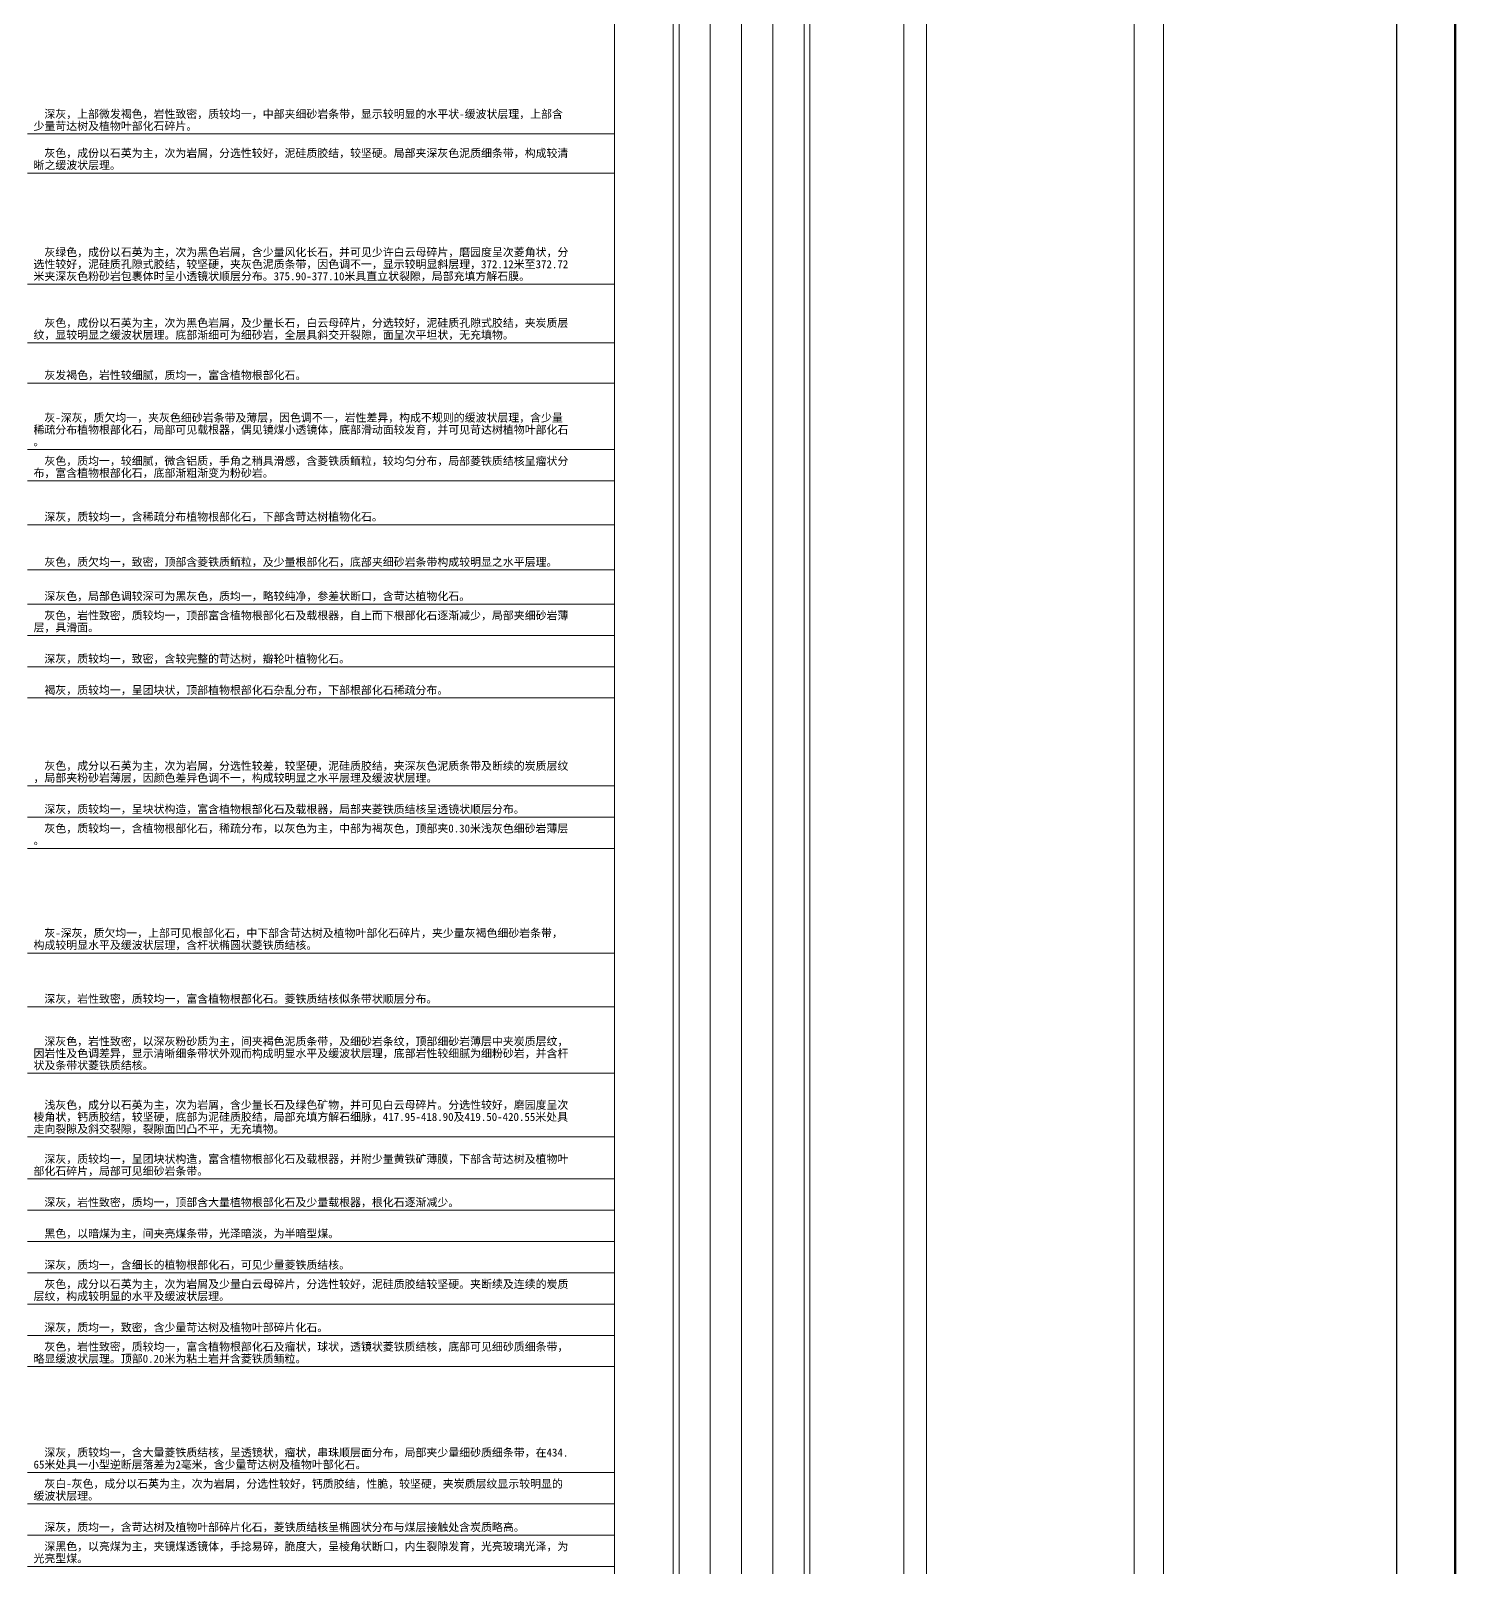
# Model space of a CAD drawing. Header units: inches. Extents: x -27 to 109, y -598 to 26.
# Drawn here: x 36 to 108.9, y -442.3 to -363.7 of the extents above; entities that cross this region are included whole.
import ezdxf

# ---------------------------------------------------------------- set-up
doc = ezdxf.new("R2010")
doc.units = ezdxf.units.IN
doc.header["$MEASUREMENT"] = 0
doc.layers.get('0').update_dxf_attribs({"lineweight": 0})
for name, color, linetype, lineweight, true_color in [('自然伽玛', 5, 'Continuous', 0, 0x0000ff), ('自然电位', 1, 'Continuous', 0, 0xff0000), ('视电阻率', 3, 'Continuous', 0, 0x00ff00)]:
    doc.layers.add(name, color=color, linetype=linetype, lineweight=lineweight, true_color=true_color)
doc.styles.add('宋体', font='')
doc.styles.get('宋体').set_extended_font_data('宋体')

msp = doc.modelspace()

# ---------------------------------------------------------------- linework, layer by layer
at = {"lineweight": 100}
msp.add_line((108.882, 26.296), (108.882, -597.842), dxfattribs=at)
at = {"lineweight": 30}
msp.add_line((105.882, 23.296), (105.882, -594.842), dxfattribs=at)
at = {"linetype": 'Continuous', "lineweight": 15}
for p, q in [((65.882, 0.896), (65.882, -567.184)), ((68.882, 0.896), (68.882, -567.184)), ((69.19, 0.896), (69.19, -567.184)), ((69.19, 0.896), (69.19, -567.184)), ((70.79, 0.896), (70.79, -567.184)), ((70.79, 0.896), (70.79, -567.184)), ((72.39, 0.896), (72.39, -567.184)), ((72.39, 0.896), (72.39, -567.184)), ((73.99, 0.896), (73.99, -567.184)), ((73.99, 0.896), (73.99, -567.184)), ((75.59, 0.896), (75.59, -567.184)), ((75.59, 0.896), (75.59, -567.184)), ((75.882, 0.896), (75.882, -567.184)), ((35.882, -369.024), (65.882, -369.024)), ((35.882, -371.024), (65.882, -371.024)), ((35.882, -376.704), (65.882, -376.704)), ((35.882, -379.704), (65.882, -379.704)), ((35.882, -381.764), (65.882, -381.764)), ((35.882, -385.164), (65.882, -385.164)), ((35.882, -386.764), (65.882, -386.764)), ((35.882, -389.004), (65.882, -389.004)), ((35.882, -391.314), (65.882, -391.314)), ((35.882, -393.064), (65.882, -393.064)), ((35.882, -394.664), (65.882, -394.664)), ((35.882, -396.264), (65.882, -396.264)), ((35.882, -397.864), (65.882, -397.864)), ((35.882, -402.354), (65.882, -402.354)), ((35.882, -403.954), (65.882, -403.954)), ((35.882, -405.554), (65.882, -405.554)), ((35.882, -410.904), (65.882, -410.904)), ((35.882, -413.654), (65.882, -413.654)), ((35.882, -417.054), (65.882, -417.054)), ((35.882, -420.304), (65.882, -420.304)), ((35.882, -422.454), (65.882, -422.454)), ((35.882, -424.054), (65.882, -424.054)), ((35.882, -425.654), (65.882, -425.654)), ((35.882, -427.254), (65.882, -427.254)), ((35.882, -428.854), (65.882, -428.854)), ((35.882, -430.454), (65.882, -430.454)), ((35.882, -432.054), (65.882, -432.054)), ((35.882, -437.464), (65.882, -437.464)), ((35.882, -439.064), (65.882, -439.064)), ((35.882, -440.664), (65.882, -440.664)), ((35.882, -442.264), (65.882, -442.264))]:
    msp.add_line(p, q, dxfattribs=at)
at = {"layer": '自然伽玛', "linetype": 'Continuous', "lineweight": 15}
msp.add_line((105.882, 0.896), (105.882, -567.184), dxfattribs=at)
at = {"layer": '自然电位', "linetype": 'Continuous', "lineweight": 15}
for p, q in [((80.682, 0.896), (80.682, -567.184)), ((93.964, 0.896), (93.964, -567.184))]:
    msp.add_line(p, q, dxfattribs=at)
at = {"layer": '视电阻率', "linetype": 'Continuous', "lineweight": 15}
for p, q in [((81.851, 0.896), (81.851, -567.184)), ((92.466, 0.896), (92.466, -567.184))]:
    msp.add_line(p, q, dxfattribs=at)

# ---------------------------------------------------------------- texts
at = {"style": '宋体'}
for s, height, p in [('少量苛达树及植物叶部化石碎片。', 0.4092, (36.182, -368.824)), ('  深灰，上部微发褐色，岩性致密，质较均一，中部夹细砂岩条带，显示较明显的水平状-缓波状层理，上部含', 0.4092, (36.182, -368.21)), ('  灰色，成份以石英为主，次为岩屑，分选性较好，泥硅质胶结，较坚硬。局部夹深灰色泥质细条带，构成较清', 0.4092, (36.182, -370.21)), ('晰之缓波状层理。', 0.4092, (36.182, -370.824)), ('选性较好，泥硅质孔隙式胶结，较坚硬，夹灰色泥质条带，因色调不一，显示较明显斜层理，372.12米至372.72', 0.4092, (36.182, -375.89)), ('  灰绿色，成份以石英为主，次为黑色岩屑，含少量风化长石，并可见少许白云母碎片，磨园度呈次菱角状，分', 0.4092, (36.182, -375.276)), ('米夹深灰色粉砂岩包裹体时呈小透镜状顺层分布。375.90-377.10米具直立状裂隙，局部充填方解石膜。', 0.4092, (36.182, -376.504)), ('  灰色，成份以石英为主，次为黑色岩屑，及少量长石，白云母碎片，分选较好，泥硅质孔隙式胶结，夹炭质层', 0.4092, (36.182, -378.89)), ('纹，显较明显之缓波状层理。底部渐细可为细砂岩，全层具斜交开裂隙，面呈次平坦状，无充填物。', 0.4092, (36.182, -379.504)), ('  灰发褐色，岩性较细腻，质均一，富含植物根部化石。', 0.4092, (36.182, -381.564)), ('  灰-深灰，质欠均一，夹灰色细砂岩条带及薄层，因色调不一，岩性差异，构成不规则的缓波状层理，含少量', 0.4092, (36.182, -383.736)), ('稀疏分布植物根部化石，局部可见载根器，偶见镜煤小透镜体，底部滑动面较发育，并可见苛达树植物叶部化石', 0.4092, (36.182, -384.35)), ('。', 0.409, (36.182, -384.964)), ('  灰色，质均一，较细腻，微含铝质，手角之稍具滑感，含菱铁质鲕粒，较均匀分布，局部菱铁质结核呈瘤状分', 0.4092, (36.182, -385.95)), ('布，富含植物根部化石，底部渐粗渐变为粉砂岩。', 0.4092, (36.182, -386.564)), ('  深灰，质较均一，含稀疏分布植物根部化石，下部含苛达树植物化石。', 0.4092, (36.182, -388.804)), ('  灰色，质欠均一，致密，顶部含菱铁质鲕粒，及少量根部化石，底部夹细砂岩条带构成较明显之水平层理。', 0.4092, (36.182, -391.114)), ('  深灰色，局部色调较深可为黑灰色，质均一，略较纯净，参差状断口，含苛达植物化石。', 0.4092, (36.182, -392.864)), ('  灰色，岩性致密，质较均一，顶部富含植物根部化石及载根器，自上而下根部化石逐渐减少，局部夹细砂岩薄', 0.4092, (36.182, -393.85)), ('层，具滑面。', 0.4092, (36.182, -394.464)), ('  深灰，质较均一，致密，含较完整的苛达树，瓣轮叶植物化石。', 0.4092, (36.182, -396.064)), ('  褐灰，质较均一，呈团块状，顶部植物根部化石杂乱分布，下部根部化石稀疏分布。', 0.4092, (36.182, -397.664)), ('  灰色，成分以石英为主，次为岩屑，分选性较差，较坚硬，泥硅质胶结，夹深灰色泥质条带及断续的炭质层纹', 0.4092, (36.182, -401.54)), ('，局部夹粉砂岩薄层，因颜色差异色调不一，构成较明显之水平层理及缓波状层理。', 0.4092, (36.182, -402.154)), ('  深灰，质较均一，呈块状构造，富含植物根部化石及载根器，局部夹菱铁质结核呈透镜状顺层分布。', 0.4092, (36.182, -403.754)), ('  灰色，质较均一，含植物根部化石，稀疏分布，以灰色为主，中部为褐灰色，顶部夹0.30米浅灰色细砂岩薄层', 0.4092, (36.182, -404.74)), ('。', 0.409, (36.182, -405.354)), ('  灰-深灰，质欠均一，上部可见根部化石，中下部含苛达树及植物叶部化石碎片，夹少量灰褐色细砂岩条带，', 0.4092, (36.182, -410.09)), ('构成较明显水平及缓波状层理，含杆状椭圆状菱铁质结核。', 0.4092, (36.182, -410.704)), ('  深灰，岩性致密，质较均一，富含植物根部化石。菱铁质结核似条带状顺层分布。', 0.4092, (36.182, -413.454)), ('  深灰色，岩性致密，以深灰粉砂质为主，间夹褐色泥质条带，及细砂岩条纹，顶部细砂岩薄层中夹炭质层纹，', 0.4092, (36.182, -415.626)), ('状及条带状菱铁质结核。', 0.4092, (36.182, -416.854)), ('因岩性及色调差异，显示清晰细条带状外观而构成明显水平及缓波状层理，底部岩性较细腻为细粉砂岩，并含杆', 0.4092, (36.182, -416.24)), ('  浅灰色，成分以石英为主，次为岩屑，含少量长石及绿色矿物，并可见白云母碎片。分选性较好，磨园度呈次', 0.4092, (36.182, -418.876)), ('棱角状，钙质胶结，较坚硬，底部为泥硅质胶结，局部充填方解石细脉，417.95-418.90及419.50-420.55米处具', 0.4092, (36.182, -419.49)), ('走向裂隙及斜交裂隙，裂隙面凹凸不平，无充填物。', 0.4092, (36.182, -420.104)), ('部化石碎片，局部可见细砂岩条带。', 0.4092, (36.182, -422.254)), ('  深灰，质较均一，呈团块状构造，富含植物根部化石及载根器，并附少量黄铁矿薄膜，下部含苛达树及植物叶', 0.4092, (36.182, -421.64)), ('  深灰，岩性致密，质均一，顶部含大量植物根部化石及少量载根器，根化石逐渐减少。', 0.4092, (36.182, -423.854)), ('  黑色，以暗煤为主，间夹亮煤条带，光泽暗淡，为半暗型煤。', 0.4092, (36.182, -425.454)), ('  深灰，质均一，含细长的植物根部化石，可见少量菱铁质结核。', 0.4092, (36.182, -427.054)), ('层纹，构成较明显的水平及缓波状层理。', 0.4092, (36.182, -428.654)), ('  灰色，成分以石英为主，次为岩屑及少量白云母碎片，分选性较好，泥硅质胶结较坚硬。夹断续及连续的炭质', 0.4092, (36.182, -428.04)), ('  深灰，质均一，致密，含少量苛达树及植物叶部碎片化石。', 0.4092, (36.182, -430.254)), ('  灰色，岩性致密，质较均一，富含植物根部化石及瘤状，球状，透镜状菱铁质结核，底部可见细砂质细条带，', 0.4092, (36.182, -431.24)), ('略显缓波状层理。顶部0.20米为粘土岩并含菱铁质鲕粒。', 0.4092, (36.182, -431.854)), ('65米处具一小型逆断层落差为2毫米，含少量苛达树及植物叶部化石。', 0.4092, (36.182, -437.264)), ('  深灰，质较均一，含大量菱铁质结核，呈透镜状，瘤状，串珠顺层面分布，局部夹少量细砂质细条带，在434.', 0.4092, (36.182, -436.65)), ('缓波状层理。', 0.4092, (36.182, -438.864)), ('  灰白-灰色，成分以石英为主，次为岩屑，分选性较好，钙质胶结，性脆，较坚硬，夹炭质层纹显示较明显的', 0.4092, (36.182, -438.25)), ('  深灰，质均一，含苛达树及植物叶部碎片化石，菱铁质结核呈椭圆状分布与煤层接触处含炭质略高。', 0.4092, (36.182, -440.464)), ('  深黑色，以亮煤为主，夹镜煤透镜体，手捻易碎，脆度大，呈棱角状断口，内生裂隙发育，光亮玻璃光泽，为', 0.4092, (36.182, -441.45)), ('光亮型煤。', 0.4092, (36.182, -442.064))]:
    msp.add_text(s, height=height, dxfattribs=at).set_placement(p)

doc.saveas('drawing.dxf')
